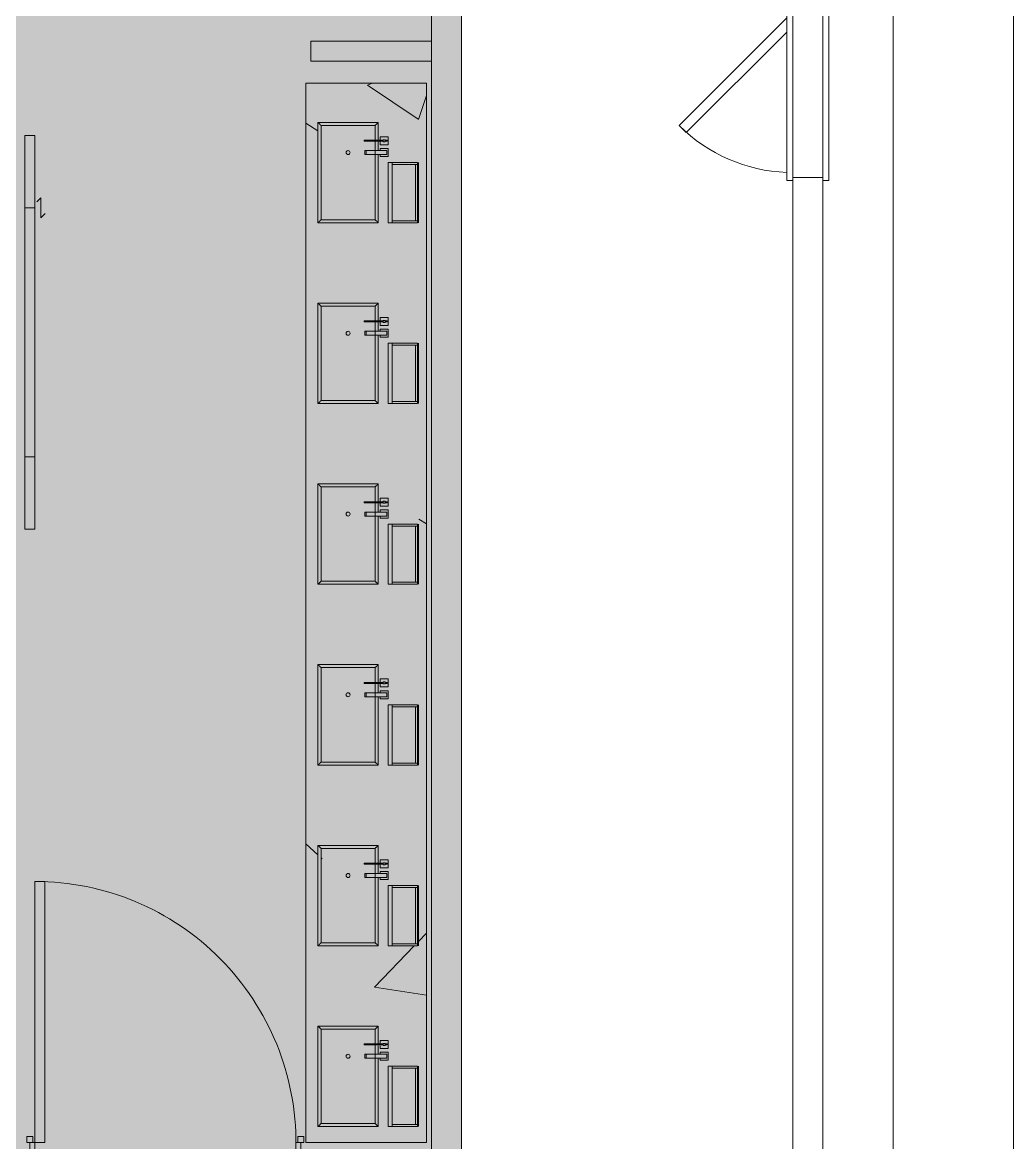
# Model space of a CAD drawing. Header units: millimetres. Extents: x -57519 to 497916, y -349472 to 446842.
# Drawn here: x 418512 to 423450, y 43002 to 48580 of the extents above; entities that cross this region are included whole.
import ezdxf

# ---------------------------------------------------------------- set-up
doc = ezdxf.new("R2010")
doc.units = ezdxf.units.MM
for name, color, linetype, lineweight in [('A-DETL-GENF', 92, 'Continuous', 5), ('A-DETL-THIN', 151, 'Continuous', 9), ('A-DOOR', 31, 'Continuous', 5), ('A-DOOR-FRAM', 31, 'Continuous', 5), ('A-FLOR', 192, 'Continuous', 5), ('A-GENM', 13, 'Continuous', 5), ('A-WALL', 113, 'Continuous', 20), ('A-WALL-PATT', 111, 'Continuous', 20)]:
    doc.layers.add(name, color=color, linetype=linetype, lineweight=lineweight)
pattern_1 = [(50, (329410.6, 0), (3643.68, -318.78), [381, -4191]), (355, (329410.6, 0), (-704.86, 3821.14), [304.8, -3352.8]), (100.451, (329714.2, -26.6), (2938.85, 3502.33), [323.8, -3561.8]), (46.184, (329410.6, 1016), (5421.58, -840.86), [571.5, -6286.5]), (96.636, (329862.4, 946), (4748.05, 4948.55), [485.7, -5342.7]), (351.184, (329410.6, 1016), (4748.1, 4948.5), [457.2, -5029.2]), (21, (329918.6, 762), (3032.29, -2045.304), [381, -4191]), (326, (329918.6, 762), (1236.04, 3683.76), [304.8, -3352.8]), (71.451, (330171.2, 591.6), (4268.34, 1638.42), [323.8, -3561.8]), (37.5, (329410.6, 0), (61.772, 1691.1), [167.64, -3144.52, 167.64, -3235.96, -3365.5]), (37.5, (329410.6, 0), (61.772, 1691.1), [-6715.76, 167.64, -3197.86]), (7.5, (329410.6, 0), (1336.393, 2003.61), [167.64, -1772.92, 167.64, -3068.32, -1282.7]), (7.5, (329410.6, 0), (1336.393, 2003.61), [-5176.52, 167.64, -1115.06]), (327.5, (328277.7, 0), (2711.818, -114.579), [167.64, -1102.36, 167.64, -3794.76, -5257.8]), (327.5, (328277.7, 0), (2711.818, -114.579), [-5232.4, 167.64, -5090.16]), (317.5, (327769.7, 0), (2962.586, 508.533), [167.64, -1483.36, 167.64, -2463.8, -3733.8]), (317.5, (327769.7, 0), (2962.586, 508.533), [-4282.44, 167.64, -3566.16])]

# ---------------------------------------------------------------- blocks, each defined once
blk = doc.blocks.new('DLN_Silding Door - 1600x3000x50 _WHD_-18792916-G_F SINGLE OCCUPANCY DIAGRAM')
at = {"layer": 'A-DOOR', "color": 191}
for p, q in [((-741.1, 630), (-719.9, 608.8)), ((-741.1, 630), (-641.1, 630)), ((-641.1, 630), (-662.3, 651.2)), ((549.7, 600), (-1050.3, 600)), ((-1050.3, 600), (-1050.3, 550)), ((-691.1, 600), (908.9, 600)), ((-691.1, 550), (-691.1, 600)), ((549.7, 550), (549.7, 600)), ((908.9, 600), (908.9, 550)), ((-1050.3, 550), (549.7, 550)), ((908.9, 550), (-691.1, 550))]:
    blk.add_line(p, q, dxfattribs=at)
blk = doc.blocks.new('DLN_Counter _ Cabinet - DLN_Counter _ Cabinet-15606092-G_F SINGLE OCCUPANCY DIAGRAM')
at = {"layer": 'A-GENM', "color": 191}
for p, q in [((-235, -255), (-235, -525)), ((235, -255), (-235, -255)), ((235, -525), (235, -255)), ((-235, -525), (235, -525))]:
    blk.add_line(p, q, dxfattribs=at)
blk = doc.blocks.new('DLN_Counter _ Cabinet - DLN_Counter _ Cabinet-15606093-G_F SINGLE OCCUPANCY DIAGRAM')
at = {"layer": 'A-GENM', "color": 191}
for p, q in [((-235, -255), (-235, -525)), ((235, -255), (-235, -255)), ((235, -525), (235, -255)), ((-235, -525), (235, -525))]:
    blk.add_line(p, q, dxfattribs=at)
blk = doc.blocks.new('DLN_Counter _ Cabinet - DLN_Counter _ Cabinet-16683888-G_F SINGLE OCCUPANCY DIAGRAM')
at = {"layer": 'A-GENM', "color": 191}
for p, q in [((-235, -255), (-235, -525)), ((235, -255), (-235, -255)), ((235, -525), (235, -255)), ((-235, -525), (235, -525))]:
    blk.add_line(p, q, dxfattribs=at)
blk = doc.blocks.new('DLN_Counter _ Cabinet - DLN_Counter _ Cabinet-15606094-G_F SINGLE OCCUPANCY DIAGRAM')
at = {"layer": 'A-GENM', "color": 191}
for p, q in [((-235, -255), (-235, -525)), ((235, -255), (-235, -255)), ((235, -525), (235, -255)), ((-235, -525), (235, -525))]:
    blk.add_line(p, q, dxfattribs=at)
blk = doc.blocks.new('DLN-Single Door__X01_ - _M08a_1300 x 2450 _WH_-16935548-G_F SINGLE OCCUPANCY DIAGRAM')
at = {"layer": 'A-DOOR', "color": 191}
for p, q in [((-650, 1375), (-600, 1375)), ((-650, 75), (-650, 1375)), ((-600, 1375), (-600, 75)), ((-690, 105), (-660, 105)), ((-690, 75), (-690, 105)), ((-675, 75), (-690, 75)), ((-660, 75), (-675, 75)), ((-660, 105), (-660, 75)), ((-600, 75), (-650, 75)), ((660, 75), (660, 105)), ((660, 105), (690, 105)), ((675, 75), (660, 75)), ((690, 75), (675, 75)), ((690, 105), (690, 75)), ((-690, -75), (-675, -75)), ((-690, -105), (-690, -75)), ((-660, -105), (-690, -105)), ((-675, -75), (-660, -75)), ((-660, -75), (-660, -105)), ((660, -105), (660, -75)), ((660, -75), (675, -75)), ((690, -105), (660, -105)), ((675, -75), (690, -75)), ((690, -75), (690, -105))]:
    blk.add_line(p, q, dxfattribs=at)
blk.add_arc((-650, 75), 1300, 359.5, 90, dxfattribs=at)
at = {"layer": 'A-DOOR-FRAM', "color": 191}
for p, q in [((-675, 75), (-650, 75)), ((-675, -75), (-675, 75)), ((-650, 75), (-650, 25)), ((650, 75), (675, 75)), ((650, 25), (650, 75)), ((675, 75), (675, -75)), ((-650, 25), (-625, 25)), ((-625, 25), (-625, -75)), ((625, 25), (650, 25)), ((625, -75), (625, 25)), ((-625, -75), (-675, -75)), ((675, -75), (625, -75))]:
    blk.add_line(p, q, dxfattribs=at)
blk = doc.blocks.new('DLN-Access Panel__AP01_ - _AP10_ 800 x 800 _WH_-16315458-G_F SINGLE OCCUPANCY DIAGRAM')
at = {"layer": 'A-DOOR', "color": 253}
for p, q in [((-440, 105), (440, 105)), ((-440, 75), (-440, 105)), ((440, 75), (-440, 75)), ((440, 105), (440, 75)), ((-440, -95), (-452.5, -95)), ((-452.5, -95), (-452.5, -100)), ((-452.5, -100), (-440, -100)), ((-440, -75), (440, -75)), ((-440, -105), (-440, -75)), ((440, -105), (-440, -105)), ((-370, -105), (165.7, -640.7)), ((201, -605.3), (-299.3, -105)), ((440, -75), (440, -105)), ((165.7, -640.7), (201, -605.3))]:
    blk.add_line(p, q, dxfattribs=at)
blk.add_arc((-400, -75), 800, 315, 357.8232, dxfattribs=at)
at = {"layer": 'A-DOOR-FRAM', "color": 253}
for p, q in [((-425, 75), (-425, -75)), ((425, 75), (425, -75))]:
    blk.add_line(p, q, dxfattribs=at)

msp = doc.modelspace()

# ---------------------------------------------------------------- hatches: boundary and pattern name
at = {"layer": 'A-DETL-GENF', "transparency": 33554585}
h = msp.add_hatch(color=201, dxfattribs=at)
h.paths.add_polyline_path([(378712.3, -2142.5), (378712.3, 5707.5), (408249.8, 5707.5), (408249.8, 31607.5), (411824.8, 31607.5), (411824.8, 28857.5), (414124.8, 28857.5), (414124.8, 34332.5), (417674.8, 34332.5), (417674.8, 35647.5), (420699.8, 35647.5), (420699.8, 52157.5), (392454.3, 52157.5), (392454.3, 45782.5), (382199.8, 45782.5), (382199.8, 52157.5), (367049.8, 52157.5), (367049.8, 5707.5), (368349.8, 5707.5), (368349.8, 3222.2), (374112.3, -1265.4), (374112.3, -2142.5), (376972.2, -2142.5)], flags=0)
h.paths.add_polyline_path([(370849.8, 8157.5), (370849.8, 9357.5), (369649.8, 9357.5), (369649.8, 15624.2), (370889.8, 15624.2), (370889.8, 9397.5), (371149.8, 9397.5), (371149.8, 8157.5)], flags=0)
h.paths.add_polyline_path([(388124.8, 8157.5), (388124.8, 9397.5), (389899.8, 9397.5), (389899.8, 8157.5)], flags=0)
h.paths.add_polyline_path([(382791.7, 8157.5), (382352.3, 8157.5), (382352.3, 9397.5), (387324.8, 9397.5), (387324.8, 8157.5), (386671.4, 8157.5)], flags=0)
h.paths.add_polyline_path([(404599.8, 8157.5), (396937.3, 8157.5), (396937.3, 9397.5), (404599.8, 9397.5), (404599.8, 8571.4)], flags=0)
h.paths.add_polyline_path([(394430.7, 8157.5), (392899.8, 8157.5), (392899.8, 9397.5), (396137.3, 9397.5), (396137.3, 8157.5)], flags=0)
h.paths.add_polyline_path([(405799.8, 12397.5), (404559.8, 12397.5), (404559.8, 15624.2), (405799.8, 15624.2), (405799.8, 12969.9)], flags=0)
h.paths.add_polyline_path([(370889.8, 16424.2), (369649.8, 16424.2), (369649.8, 23040.8), (370889.8, 23040.8), (370889.8, 17368.3)], flags=0)
h.paths.add_polyline_path([(404559.8, 16424.2), (404559.8, 23040.8), (405799.8, 23040.8), (405799.8, 16424.2)], flags=0)
h.paths.add_polyline_path([(369649.8, 23840.8), (369649.8, 30107.5), (370849.8, 30107.5), (370849.8, 31307.5), (371149.8, 31307.5), (371149.8, 30107.5), (370889.8, 30107.5), (370889.8, 23840.8)], flags=0)
h.paths.add_polyline_path([(404559.8, 23840.8), (404559.8, 27067.5), (405799.8, 27067.5), (405799.8, 23840.8)], flags=0)
h.paths.add_polyline_path([(388124.8, 30067.5), (388124.8, 31307.5), (389399.8, 31307.5), (389399.8, 30067.5)], flags=0)
h.paths.add_polyline_path([(373449.8, 30067.5), (373449.8, 31307.5), (378512.3, 31307.5), (378512.3, 30067.5), (375032.4, 30067.5)], flags=0)
h.paths.add_polyline_path([(386671.4, 30067.5), (382349.8, 30067.5), (382349.8, 31307.5), (387324.8, 31307.5), (387324.8, 30067.5)], flags=0)
h.paths.add_polyline_path([(394430.7, 30067.5), (392399.8, 30067.5), (392399.8, 31307.5), (396137.3, 31307.5), (396137.3, 30067.5)], flags=0)
h.paths.add_polyline_path([(402190, 30067.5), (396937.3, 30067.5), (396937.3, 31307.5), (404599.8, 31307.5), (404599.8, 30067.5), (404129.8, 30067.5)], flags=0)
h.paths.add_polyline_path([(407299.8, 35797.5), (407299.8, 36247.5), (408249.8, 36247.5), (408249.8, 35797.5), (408009.5, 35797.5)], flags=0)
h.paths.add_polyline_path([(412649.8, 35797.5), (412649.8, 37247.5), (415649.8, 37247.5), (415649.8, 35797.5), (413829, 35797.5)], flags=0)
h.paths.add_polyline_path([(412649.8, 37397.5), (412649.8, 37897.5), (418299.8, 37897.5), (418299.8, 37397.5), (412859.1, 37397.5)], flags=0)
h.paths.add_polyline_path([(408979.4, 37847.5), (408399.8, 37847.5), (408399.8, 38327.5), (410749.8, 38327.5), (410749.8, 37847.5), (409949.3, 37847.5)], flags=0)
h.paths.add_polyline_path([(381599.8, 37907.5), (381599.8, 39557.5), (382049.8, 39557.5), (382049.8, 37907.5), (381821.8, 37907.5)], flags=0)
h.paths.add_polyline_path([(406069.7, 38657.5), (404849.8, 38657.5), (404849.8, 49957.5), (408249.8, 49957.5), (408249.8, 38657.5), (408009.5, 38657.5)], flags=0)
h.paths.add_polyline_path([(370182.8, 40207.5), (369149.8, 40207.5), (369149.8, 40707.5), (370699.8, 40707.5), (370699.8, 40207.5)], flags=0)
h.paths.add_polyline_path([(381599.8, 40257.5), (381599.8, 42757.5), (382049.8, 42757.5), (382049.8, 40257.5), (381821.8, 40257.5)], flags=0)
h.paths.add_polyline_path([(414798.9, 42697.5), (410674.8, 42697.5), (410674.8, 43197.5), (418349.8, 43197.5), (418349.8, 42697.5), (415768.8, 42697.5)], flags=0)
h.paths.add_polyline_path([(377289.8, 42907.5), (375749.8, 42907.5), (375749.8, 43407.5), (377289.8, 43407.5), (377289.8, 43209.2)], flags=0)
h.paths.add_polyline_path([(382049.8, 46907.5), (379399.8, 46907.5), (379399.8, 52007.5), (382049.8, 52007.5), (382049.8, 47057.9)], flags=0)
h.paths.add_polyline_path([(410919.2, 47837.5), (410674.8, 47837.5), (410674.8, 48337.5), (418349.8, 48337.5), (418349.8, 47837.5), (411404.2, 47837.5)], flags=0)
h.paths.add_polyline_path([(408399.8, 50107.5), (408399.8, 52007.5), (408849.8, 52007.5), (408849.8, 50107.5)], flags=0)
at = {"layer": 'A-GENM'}
h = msp.add_hatch(dxfattribs=at)
h.set_pattern_fill('FP_49', color=253, style=0, pattern_type=2)
h.set_pattern_definition(pattern_1)
h.paths.add_polyline_path([(419984.8, 47582.5), (419984.8, 48082.5), (420284.8, 48082.5), (420284.8, 47993.7), (420294.8, 47993.7), (420294.8, 48011.2), (420334.8, 48011.2), (420334.8, 47971.2), (420294.8, 47971.2), (420294.8, 47988.7), (420284.8, 47988.7), (420284.8, 47942.5), (420294.8, 47942.5), (420294.8, 47952.5), (420334.8, 47952.5), (420334.8, 47912.5), (420294.8, 47912.5), (420294.8, 47922.5), (420284.8, 47922.5), (420284.8, 47582.5), (420334.8, 47582.5), (420334.8, 47882.5), (420484.8, 47882.5), (420484.8, 47582.5), (420524.8, 47582.5), (420524.8, 48277.5), (419924.8, 48277.5), (419924.8, 47582.5)], flags=0)
h = msp.add_hatch(dxfattribs=at)
h.set_pattern_fill('FP_49', color=253, style=0, pattern_type=2)
h.set_pattern_definition(pattern_1)
h.paths.add_polyline_path([(419984.8, 45782.5), (419984.8, 46282.5), (420284.8, 46282.5), (420284.8, 46193.7), (420294.8, 46193.7), (420294.8, 46211.2), (420334.8, 46211.2), (420334.8, 46171.2), (420294.8, 46171.2), (420294.8, 46188.7), (420284.8, 46188.7), (420284.8, 46142.5), (420294.8, 46142.5), (420294.8, 46152.5), (420334.8, 46152.5), (420334.8, 46112.5), (420294.8, 46112.5), (420294.8, 46122.5), (420284.8, 46122.5), (420284.8, 45782.5), (420334.8, 45782.5), (420334.8, 46082.5), (420484.8, 46082.5), (420484.8, 45782.5), (420524.8, 45782.5), (420524.8, 46682.5), (419924.8, 46682.5), (419924.8, 45782.5)], flags=0)
h = msp.add_hatch(dxfattribs=at)
h.set_pattern_fill('FP_49', color=253, style=0, pattern_type=2)
h.set_pattern_definition(pattern_1)
h.paths.add_polyline_path([(419984.8, 43982.5), (419984.8, 44482.5), (420284.8, 44482.5), (420284.8, 44393.7), (420294.8, 44393.7), (420294.8, 44411.2), (420334.8, 44411.2), (420334.8, 44371.2), (420294.8, 44371.2), (420294.8, 44388.7), (420284.8, 44388.7), (420284.8, 44342.5), (420294.8, 44342.5), (420294.8, 44352.5), (420334.8, 44352.5), (420334.8, 44312.5), (420294.8, 44312.5), (420294.8, 44322.5), (420284.8, 44322.5), (420284.8, 43982.5), (420334.8, 43982.5), (420334.8, 44282.5), (420484.8, 44282.5), (420484.8, 43982.5), (420524.8, 43982.5), (420524.8, 44882.5), (419924.8, 44882.5), (419924.8, 43982.5)], flags=0)
h = msp.add_hatch(dxfattribs=at)
h.set_pattern_fill('FP_41', color=253, style=0, pattern_type=2)
h.set_pattern_definition([(50, (329410.6, 0), (3643.68, -318.78), [381, -4191]), (355, (329410.6, 0), (-704.86, 3821.14), [304.8, -3352.8]), (100.451, (329714.2, -26.6), (2938.85, 3502.33), [323.8, -3561.8]), (46.184, (329410.6, 1016), (5421.58, -840.86), [571.5, -6286.5]), (96.636, (329862.4, 946), (4748.05, 4948.55), [485.7, -5342.7]), (351.184, (329410.6, 1016), (4748.1, 4948.5), [457.2, -5029.2]), (21, (329918.6, 762), (3032.29, -2045.304), [381, -4191]), (326, (329918.6, 762), (1236.04, 3683.76), [304.8, -3352.8]), (71.451, (330171.2, 591.6), (4268.34, 1638.42), [323.8, -3561.8]), (37.5, (329410.6, 0), (61.772, 1691.1), [167.64, -3144.52, 167.64, -3235.96, -3365.5]), (37.5, (329410.6, 0), (61.772, 1691.1), [-6715.76, 167.64, -3197.86]), (7.5, (329410.6, 0), (1336.393, 2003.61), [167.64, -1772.92, 167.64, -3068.32, -1282.7]), (7.5, (329410.6, 0), (1336.393, 2003.61), [-5176.52, 167.64, -1115.06]), (327.5, (328277.7, 0), (2711.818, -114.579), [167.64, -1102.36, 167.64, -3794.76, -5257.8]), (327.5, (328277.7, 0), (2711.818, -114.579), [-5232.4, 167.64, -5090.16]), (317.5, (327769.7, 0), (2962.586, 508.533), [167.64, -1483.36, 167.64, -2463.8, -3733.8]), (317.5, (327769.7, 0), (2962.586, 508.533), [-4282.44, 167.64, -3566.16])])
h.paths.add_polyline_path([(420133.4, 43997.5), (420269.8, 43997.5), (420269.8, 44322.5), (420224, 44322.5), (420224, 44342.5), (420269.8, 44342.5), (420269.8, 44388.7), (420269.8, 44393.7), (420269.8, 44467.5), (419999.8, 44467.5), (419999.8, 43997.5)], flags=0)
h.paths.add_polyline_path([(420134.8, 44322.5), (420126.2, 44327.5), (420126.2, 44337.5), (420134.8, 44342.5), (420143.5, 44337.5), (420143.5, 44327.5), (420137.4, 44322.8)], flags=0)
h = msp.add_hatch(dxfattribs=at)
h.set_pattern_fill('FP_49', color=253, style=0, pattern_type=2)
h.set_pattern_definition(pattern_1)
h.paths.add_polyline_path([(420524.8, 43002.5), (420524.8, 43982.5), (419924.8, 43982.5), (419924.8, 43002.5), (420375.9, 43002.5)], flags=0)
h.paths.add_polyline_path([(420334.8, 43082.5), (420334.8, 43382.5), (420484.8, 43382.5), (420479.8, 43082.5), (420354.8, 43082.5)], flags=0)
h.paths.add_polyline_path([(420284.8, 43082.5), (419984.8, 43082.5), (419984.8, 43582.5), (420284.8, 43582.5), (420284.8, 43493.7), (420294.8, 43493.7), (420294.8, 43511.2), (420334.8, 43511.2), (420334.8, 43471.2), (420294.8, 43471.2), (420294.8, 43488.7), (420284.8, 43484.1), (420284.8, 43442.5), (420294.8, 43442.5), (420294.8, 43452.5), (420334.8, 43452.5), (420334.8, 43412.5), (420294.8, 43412.5), (420294.8, 43422.5), (420284.8, 43422.5), (420284.8, 43209.2)], flags=0)
at = {"layer": 'A-WALL-PATT', "transparency": 33554432}
msp.add_hatch(color=133, dxfattribs=at).paths.add_polyline_path([(420699.8, 35647.5), (420699.8, 48832.7), (420549.8, 48832.7), (420549.8, 35647.5)], flags=0)

# ---------------------------------------------------------------- linework, layer by layer
at = {"layer": 'A-DETL-THIN', "lineweight": 5}
msp.add_line((420699.8, 35647.5), (420699.8, 52157.5), dxfattribs=at)
at = {"layer": 'A-FLOR'}
for p, q in [((420699.8, 48727.7), (420699.8, 35647.5)), ((422349.8, 47792.7), (422349.8, 47807.7))]:
    msp.add_line(p, q, dxfattribs=at)
at = {"layer": 'A-GENM', "color": 191}
for p, q in [((419924.8, 48277.5), (420524.8, 48277.5)), ((419924.8, 48277.5), (419924.8, 47582.5)), ((420524.8, 48277.5), (420524.8, 47582.5)), ((419984.8, 47582.5), (419984.8, 48082.5)), ((419984.8, 48082.5), (420284.8, 48082.5)), ((420284.8, 48082.5), (420284.8, 47993.7)), ((420214.8, 47993.7), (420214.8, 47988.7)), ((420214.8, 47993.7), (420309.8, 47993.7)), ((420309.8, 47988.7), (420214.8, 47988.7)), ((420284.8, 47988.7), (420284.8, 47942.5)), ((420334.8, 48011.2), (420294.8, 48011.2)), ((420294.8, 48011.2), (420294.8, 47993.7)), ((420294.8, 47988.7), (420294.8, 47971.2)), ((420294.8, 47971.2), (420334.8, 47971.2)), ((420309.8, 47996.2), (420319.8, 47996.2)), ((420309.8, 47986.2), (420309.8, 47996.2)), ((420309.8, 47988.7), (420309.8, 47993.7)), ((420319.8, 47986.2), (420309.8, 47986.2)), ((420319.8, 47996.2), (420319.8, 47986.2)), ((420319.8, 47993.7), (420329.8, 47993.7)), ((420319.8, 47993.7), (420319.8, 47988.7)), ((420329.8, 47988.7), (420319.8, 47988.7)), ((420329.8, 47988.7), (420329.8, 47993.7)), ((420334.8, 47971.2), (420334.8, 48011.2)), ((420218.9, 47942.5), (420224, 47942.5)), ((420218.9, 47922.5), (420218.9, 47942.5)), ((420224, 47922.5), (420218.9, 47922.5)), ((420224, 47942.5), (420327.3, 47942.5)), ((420224, 47922.5), (420224, 47942.5)), ((420327.3, 47922.5), (420224, 47922.5)), ((420284.8, 47922.5), (420284.8, 47582.5)), ((420334.8, 47952.5), (420294.8, 47952.5)), ((420294.8, 47952.5), (420294.8, 47942.5)), ((420294.8, 47922.5), (420294.8, 47912.5)), ((420327.3, 47942.5), (420327.3, 47922.5)), ((420334.8, 47912.5), (420334.8, 47952.5)), ((420294.8, 47912.5), (420334.8, 47912.5)), ((420354.8, 47882.5), (420334.8, 47882.5)), ((420334.8, 47582.5), (420334.8, 47882.5)), ((420354.8, 47882.5), (420479.8, 47882.5)), ((420354.8, 47872.5), (420354.8, 47882.5)), ((420354.8, 47582.5), (420354.8, 47882.5)), ((420479.8, 47872.5), (420354.8, 47872.5)), ((420469.8, 47872.5), (420479.8, 47872.5)), ((420469.8, 47592.5), (420469.8, 47872.5)), ((420479.8, 47872.5), (420479.8, 47882.5)), ((420479.8, 47592.5), (420479.8, 47872.5)), ((420484.8, 47882.5), (420484.8, 47582.5)), ((419924.8, 47582.5), (419924.8, 46682.5)), ((419984.8, 47582.5), (420284.8, 47582.5)), ((420334.8, 47582.5), (420354.8, 47582.5)), ((420354.8, 47592.5), (420479.8, 47592.5)), ((420354.8, 47582.5), (420354.8, 47592.5)), ((420479.8, 47582.5), (420354.8, 47582.5)), ((420479.8, 47592.5), (420469.8, 47592.5)), ((420479.8, 47582.5), (420479.8, 47592.5)), ((420524.8, 47582.5), (420524.8, 46682.5)), ((419984.8, 46682.5), (419984.8, 47182.5)), ((419984.8, 47182.5), (420284.8, 47182.5)), ((420284.8, 47182.5), (420284.8, 47093.7)), ((420214.8, 47093.7), (420214.8, 47088.7)), ((420214.8, 47093.7), (420309.8, 47093.7)), ((420309.8, 47088.7), (420214.8, 47088.7)), ((420284.8, 47088.7), (420284.8, 47042.5)), ((420334.8, 47111.2), (420294.8, 47111.2)), ((420294.8, 47111.2), (420294.8, 47093.7)), ((420294.8, 47088.7), (420294.8, 47071.2)), ((420309.8, 47096.2), (420319.8, 47096.2)), ((420309.8, 47086.2), (420309.8, 47096.2)), ((420309.8, 47088.7), (420309.8, 47093.7)), ((420319.8, 47086.2), (420309.8, 47086.2)), ((420319.8, 47096.2), (420319.8, 47086.2)), ((420319.8, 47093.7), (420329.8, 47093.7)), ((420319.8, 47093.7), (420319.8, 47088.7)), ((420329.8, 47088.7), (420319.8, 47088.7)), ((420329.8, 47088.7), (420329.8, 47093.7)), ((420334.8, 47071.2), (420334.8, 47111.2)), ((420218.9, 47042.5), (420224, 47042.5)), ((420218.9, 47022.5), (420218.9, 47042.5)), ((420224, 47042.5), (420327.3, 47042.5)), ((420224, 47022.5), (420224, 47042.5)), ((420294.8, 47071.2), (420334.8, 47071.2)), ((420334.8, 47052.5), (420294.8, 47052.5)), ((420294.8, 47052.5), (420294.8, 47042.5)), ((420327.3, 47042.5), (420327.3, 47022.5)), ((420334.8, 47012.5), (420334.8, 47052.5)), ((420224, 47022.5), (420218.9, 47022.5)), ((420327.3, 47022.5), (420224, 47022.5)), ((420284.8, 47022.5), (420284.8, 46682.5)), ((420294.8, 47022.5), (420294.8, 47012.5)), ((420294.8, 47012.5), (420334.8, 47012.5)), ((420354.8, 46982.5), (420334.8, 46982.5)), ((420334.8, 46682.5), (420334.8, 46982.5)), ((420354.8, 46982.5), (420479.8, 46982.5)), ((420354.8, 46972.5), (420354.8, 46982.5)), ((420354.8, 46682.5), (420354.8, 46982.5)), ((420479.8, 46972.5), (420354.8, 46972.5)), ((420469.8, 46972.5), (420479.8, 46972.5)), ((420469.8, 46692.5), (420469.8, 46972.5)), ((420479.8, 46972.5), (420479.8, 46982.5)), ((420479.8, 46692.5), (420479.8, 46972.5)), ((420484.8, 46982.5), (420484.8, 46682.5)), ((420354.8, 46692.5), (420479.8, 46692.5)), ((420354.8, 46682.5), (420354.8, 46692.5)), ((420479.8, 46692.5), (420469.8, 46692.5)), ((420479.8, 46682.5), (420479.8, 46692.5)), ((419924.8, 46682.5), (419924.8, 45782.5)), ((419984.8, 46682.5), (420284.8, 46682.5)), ((420334.8, 46682.5), (420354.8, 46682.5)), ((420479.8, 46682.5), (420354.8, 46682.5)), ((420524.8, 46682.5), (420524.8, 45782.5)), ((419984.8, 45782.5), (419984.8, 46282.5)), ((419984.8, 46282.5), (420284.8, 46282.5)), ((420284.8, 46282.5), (420284.8, 46193.7)), ((420214.8, 46193.7), (420214.8, 46188.7)), ((420214.8, 46193.7), (420309.8, 46193.7)), ((420309.8, 46188.7), (420214.8, 46188.7)), ((420284.8, 46188.7), (420284.8, 46142.5)), ((420334.8, 46211.2), (420294.8, 46211.2)), ((420294.8, 46211.2), (420294.8, 46193.7)), ((420294.8, 46188.7), (420294.8, 46171.2)), ((420309.8, 46196.2), (420319.8, 46196.2)), ((420309.8, 46186.2), (420309.8, 46196.2)), ((420309.8, 46188.7), (420309.8, 46193.7)), ((420319.8, 46186.2), (420309.8, 46186.2)), ((420319.8, 46196.2), (420319.8, 46186.2)), ((420319.8, 46193.7), (420329.8, 46193.7)), ((420319.8, 46193.7), (420319.8, 46188.7)), ((420329.8, 46188.7), (420319.8, 46188.7)), ((420329.8, 46188.7), (420329.8, 46193.7)), ((420334.8, 46171.2), (420334.8, 46211.2)), ((420218.9, 46142.5), (420224, 46142.5)), ((420218.9, 46122.5), (420218.9, 46142.5)), ((420224, 46142.5), (420327.3, 46142.5)), ((420224, 46122.5), (420224, 46142.5)), ((420294.8, 46171.2), (420334.8, 46171.2)), ((420334.8, 46152.5), (420294.8, 46152.5)), ((420294.8, 46152.5), (420294.8, 46142.5)), ((420327.3, 46142.5), (420327.3, 46122.5)), ((420334.8, 46112.5), (420334.8, 46152.5)), ((420224, 46122.5), (420218.9, 46122.5)), ((420327.3, 46122.5), (420224, 46122.5)), ((420284.8, 46122.5), (420284.8, 45782.5)), ((420294.8, 46122.5), (420294.8, 46112.5)), ((420294.8, 46112.5), (420334.8, 46112.5)), ((420354.8, 46082.5), (420334.8, 46082.5)), ((420334.8, 45782.5), (420334.8, 46082.5)), ((420354.8, 46082.5), (420479.8, 46082.5)), ((420354.8, 46072.5), (420354.8, 46082.5)), ((420354.8, 45782.5), (420354.8, 46082.5)), ((420479.8, 46072.5), (420479.8, 46082.5)), ((420484.8, 46082.5), (420484.8, 45782.5)), ((420479.8, 46072.5), (420354.8, 46072.5)), ((420469.8, 46072.5), (420479.8, 46072.5)), ((420469.8, 45792.5), (420469.8, 46072.5)), ((420479.8, 45792.5), (420479.8, 46072.5)), ((419924.8, 45782.5), (419924.8, 44882.5)), ((419984.8, 45782.5), (420284.8, 45782.5)), ((420334.8, 45782.5), (420354.8, 45782.5)), ((420354.8, 45792.5), (420479.8, 45792.5)), ((420354.8, 45782.5), (420354.8, 45792.5)), ((420479.8, 45782.5), (420354.8, 45782.5)), ((420479.8, 45792.5), (420469.8, 45792.5)), ((420479.8, 45782.5), (420479.8, 45792.5)), ((420524.8, 45782.5), (420524.8, 44882.5)), ((419984.8, 44882.5), (419984.8, 45382.5)), ((419984.8, 45382.5), (420284.8, 45382.5)), ((420284.8, 45382.5), (420284.8, 45293.7)), ((420214.8, 45293.7), (420309.8, 45293.7)), ((420214.8, 45293.7), (420214.8, 45288.7)), ((420334.8, 45311.2), (420294.8, 45311.2)), ((420294.8, 45311.2), (420294.8, 45293.7)), ((420309.8, 45296.2), (420319.8, 45296.2)), ((420309.8, 45286.2), (420309.8, 45296.2)), ((420309.8, 45288.7), (420309.8, 45293.7)), ((420319.8, 45296.2), (420319.8, 45286.2)), ((420319.8, 45293.7), (420329.8, 45293.7)), ((420319.8, 45293.7), (420319.8, 45288.7)), ((420329.8, 45288.7), (420329.8, 45293.7)), ((420334.8, 45271.2), (420334.8, 45311.2)), ((420309.8, 45288.7), (420214.8, 45288.7)), ((420218.9, 45242.5), (420224, 45242.5)), ((420218.9, 45222.5), (420218.9, 45242.5)), ((420224, 45242.5), (420327.3, 45242.5)), ((420224, 45222.5), (420224, 45242.5)), ((420284.8, 45288.7), (420284.8, 45242.5)), ((420294.8, 45289.5), (420294.8, 45271.2)), ((420294.8, 45271.2), (420334.8, 45271.2)), ((420334.8, 45252.5), (420294.8, 45252.5)), ((420294.8, 45252.5), (420294.8, 45242.5)), ((420319.8, 45286.2), (420309.8, 45286.2)), ((420329.8, 45288.7), (420319.8, 45288.7)), ((420327.3, 45242.5), (420327.3, 45222.5)), ((420334.8, 45212.5), (420334.8, 45252.5)), ((420224, 45222.5), (420218.9, 45222.5)), ((420327.3, 45222.5), (420224, 45222.5)), ((420284.8, 45222.5), (420284.8, 44882.5)), ((420294.8, 45222.5), (420294.8, 45212.5)), ((420294.8, 45212.5), (420334.8, 45212.5)), ((420354.8, 45182.5), (420334.8, 45182.5)), ((420334.8, 44882.5), (420334.8, 45182.5)), ((420354.8, 45182.5), (420479.8, 45182.5)), ((420354.8, 45172.5), (420354.8, 45182.5)), ((420354.8, 44882.5), (420354.8, 45182.5)), ((420479.8, 45172.5), (420479.8, 45182.5)), ((420484.8, 45182.5), (420484.8, 44882.5)), ((420479.8, 45172.5), (420354.8, 45172.5)), ((420469.8, 45172.5), (420479.8, 45172.5)), ((420469.8, 44892.5), (420469.8, 45172.5)), ((420479.8, 44892.5), (420479.8, 45172.5)), ((419924.8, 44882.5), (419924.8, 43982.5)), ((419984.8, 44882.5), (420284.8, 44882.5)), ((420334.8, 44882.5), (420354.8, 44882.5)), ((420354.8, 44892.5), (420479.8, 44892.5)), ((420354.8, 44882.5), (420354.8, 44892.5)), ((420479.8, 44882.5), (420354.8, 44882.5)), ((420479.8, 44892.5), (420469.8, 44892.5)), ((420479.8, 44882.5), (420479.8, 44892.5)), ((420524.8, 44882.5), (420524.8, 43982.5)), ((419984.8, 43982.5), (419984.8, 44482.5)), ((419984.8, 44482.5), (420284.8, 44482.5)), ((420284.8, 44482.5), (420284.8, 44393.7)), ((420334.8, 44411.2), (420294.8, 44411.2)), ((420294.8, 44411.2), (420294.8, 44393.7)), ((420334.8, 44371.2), (420334.8, 44411.2)), ((420214.8, 44393.7), (420214.8, 44388.7)), ((420214.8, 44393.7), (420309.8, 44393.7)), ((420309.8, 44388.7), (420214.8, 44388.7)), ((420284.8, 44388.7), (420284.8, 44342.5)), ((420294.8, 44388.7), (420294.8, 44371.2)), ((420294.8, 44371.2), (420334.8, 44371.2)), ((420334.8, 44352.5), (420294.8, 44352.5)), ((420294.8, 44352.5), (420294.8, 44342.5)), ((420309.8, 44396.2), (420319.8, 44396.2)), ((420309.8, 44386.2), (420309.8, 44396.2)), ((420309.8, 44388.7), (420309.8, 44393.7)), ((420319.8, 44386.2), (420309.8, 44386.2)), ((420319.8, 44396.2), (420319.8, 44386.2)), ((420319.8, 44393.7), (420329.8, 44393.7)), ((420319.8, 44393.7), (420319.8, 44388.7)), ((420329.8, 44388.7), (420319.8, 44388.7)), ((420329.8, 44388.7), (420329.8, 44393.7)), ((420334.8, 44312.5), (420334.8, 44352.5)), ((420218.9, 44342.5), (420224, 44342.5)), ((420218.9, 44322.5), (420218.9, 44342.5)), ((420224, 44322.5), (420218.9, 44322.5)), ((420224, 44342.5), (420327.3, 44342.5)), ((420224, 44322.5), (420224, 44342.5)), ((420327.3, 44322.5), (420224, 44322.5)), ((420284.8, 44322.5), (420284.8, 43982.5)), ((420294.8, 44322.5), (420294.8, 44312.5)), ((420294.8, 44312.5), (420334.8, 44312.5)), ((420327.3, 44342.5), (420327.3, 44322.5)), ((420354.8, 44282.5), (420334.8, 44282.5)), ((420334.8, 43982.5), (420334.8, 44282.5)), ((420354.8, 44282.5), (420479.8, 44282.5)), ((420354.8, 44272.5), (420354.8, 44282.5)), ((420354.8, 43982.5), (420354.8, 44282.5)), ((420479.8, 44272.5), (420354.8, 44272.5)), ((420469.8, 44272.5), (420479.8, 44272.5)), ((420469.8, 43992.5), (420469.8, 44272.5)), ((420479.8, 44272.5), (420479.8, 44282.5)), ((420479.8, 43992.5), (420479.8, 44272.5)), ((420484.8, 44282.5), (420484.8, 43982.5)), ((419924.8, 43982.5), (419924.8, 43002.5)), ((419984.8, 43982.5), (420284.8, 43982.5)), ((420334.8, 43982.5), (420354.8, 43982.5)), ((420354.8, 43992.5), (420479.8, 43992.5)), ((420354.8, 43982.5), (420354.8, 43992.5)), ((420479.8, 43982.5), (420354.8, 43982.5)), ((420479.8, 43992.5), (420469.8, 43992.5)), ((420479.8, 43982.5), (420479.8, 43992.5)), ((420524.8, 43982.5), (420524.8, 43002.5)), ((419984.8, 43082.5), (419984.8, 43582.5)), ((419984.8, 43582.5), (420284.8, 43582.5)), ((420284.8, 43582.5), (420284.8, 43493.7)), ((420334.8, 43511.2), (420294.8, 43511.2)), ((420294.8, 43511.2), (420294.8, 43493.7)), ((420334.8, 43471.2), (420334.8, 43511.2)), ((420214.8, 43493.7), (420214.8, 43488.7)), ((420214.8, 43493.7), (420309.8, 43493.7)), ((420309.8, 43488.7), (420214.8, 43488.7)), ((420284.8, 43484.1), (420284.8, 43442.5)), ((420294.8, 43484.1), (420294.8, 43471.2)), ((420294.8, 43471.2), (420334.8, 43471.2)), ((420309.8, 43496.2), (420319.8, 43496.2)), ((420309.8, 43486.2), (420309.8, 43496.2)), ((420309.8, 43488.7), (420309.8, 43493.7)), ((420319.8, 43486.2), (420309.8, 43486.2)), ((420319.8, 43496.2), (420319.8, 43486.2)), ((420319.8, 43493.7), (420329.8, 43493.7)), ((420319.8, 43493.7), (420319.8, 43488.7)), ((420329.8, 43488.7), (420319.8, 43488.7)), ((420329.8, 43488.7), (420329.8, 43493.7)), ((420218.9, 43442.5), (420224, 43442.5)), ((420218.9, 43422.5), (420218.9, 43442.5)), ((420224, 43422.5), (420218.9, 43422.5)), ((420224, 43442.5), (420327.3, 43442.5)), ((420224, 43422.5), (420224, 43442.5)), ((420327.3, 43422.5), (420224, 43422.5)), ((420284.8, 43422.5), (420284.8, 43082.5)), ((420334.8, 43452.5), (420294.8, 43452.5)), ((420294.8, 43452.5), (420294.8, 43442.5)), ((420294.8, 43422.5), (420294.8, 43412.5)), ((420294.8, 43412.5), (420334.8, 43412.5)), ((420327.3, 43442.5), (420327.3, 43422.5)), ((420334.8, 43412.5), (420334.8, 43452.5)), ((420354.8, 43382.5), (420334.8, 43382.5)), ((420334.8, 43082.5), (420334.8, 43382.5)), ((420354.8, 43382.5), (420479.8, 43382.5)), ((420354.8, 43372.5), (420354.8, 43382.5)), ((420354.8, 43082.5), (420354.8, 43382.5)), ((420479.8, 43372.5), (420354.8, 43372.5)), ((420469.8, 43372.5), (420479.8, 43372.5)), ((420469.8, 43092.5), (420469.8, 43372.5)), ((420479.8, 43372.5), (420479.8, 43382.5)), ((420479.8, 43092.5), (420479.8, 43372.5)), ((420484.8, 43382.5), (420484.8, 43082.5)), ((420284.8, 43082.5), (419984.8, 43082.5)), ((420334.8, 43082.5), (420354.8, 43082.5)), ((420354.8, 43092.5), (420479.8, 43092.5)), ((420354.8, 43082.5), (420354.8, 43092.5)), ((420479.8, 43082.5), (420354.8, 43082.5)), ((420479.8, 43092.5), (420469.8, 43092.5)), ((420479.8, 43082.5), (420479.8, 43092.5)), ((419944.8, 43002.5), (419924.8, 43002.5)), ((420524.8, 43002.5), (419924.8, 43002.5)), ((420324.8, 43002.5), (419944.8, 43002.5)), ((420324.8, 43002.5), (419944.8, 43002.5)), ((420494.8, 43002.5), (420324.8, 43002.5)), ((420524.8, 43002.5), (420494.8, 43002.5)), ((420509.8, 43002.5), (420494.8, 43002.5))]:
    msp.add_line(p, q, dxfattribs=at)
for centre, start, end in [((420134.8, 47932.5), 90, 270), ((420134.8, 47932.5), 270, 90), ((420134.8, 47032.5), 90, 270), ((420134.8, 47032.5), 270, 90), ((420134.8, 46132.5), 90, 270), ((420134.8, 46132.5), 270, 90), ((420134.8, 45232.5), 90, 270), ((420134.8, 45232.5), 270, 90), ((420134.8, 44332.5), 90, 270), ((420134.8, 44332.5), 270, 90), ((420134.8, 43432.5), 90, 270), ((420134.8, 43432.5), 270, 90)]:
    msp.add_arc(centre, 10, start, end, dxfattribs=at)
for points, knots in [([(419999.8, 48067.5), (419998.5, 48068.8), (419996.6, 48070.8), (419994.1, 48073.2), (419992.6, 48074.7), (419991.5, 48075.8), (419990.4, 48076.9), (419989.5, 48077.9), (419988.6, 48078.8), (419987.7, 48079.6), (419986.8, 48080.5), (419986, 48081.4), (419985.1, 48082.2), (419984.9, 48082.5), (419984.8, 48082.5)], [-1, -1, -1, -1, -0.833333, -0.75, -0.666667, -0.625, -0.583333, -0.5, -0.458333, -0.416667, -0.333333, -0.25, -0.166667, 0, 0, 0, 0]), ([(420284.8, 48082.5), (420284.8, 48082.5), (420284.6, 48082.2), (420283.7, 48081.4), (420282.9, 48080.5), (420282, 48079.6), (420281.1, 48078.8), (420280.2, 48077.9), (420279, 48076.6), (420277.6, 48075.3), (420276.5, 48074.1), (420275.3, 48072.9), (420273.1, 48070.8), (420271.2, 48068.8), (420269.8, 48067.5)], [0, 0, 0, 0, 0.166667, 0.25, 0.333333, 0.416667, 0.458333, 0.5, 0.583333, 0.666667, 0.708333, 0.75, 0.833333, 1, 1, 1, 1]), ([(419984.8, 47582.5), (419984.8, 47582.5), (419985.1, 47582.7), (419986, 47583.6), (419986.8, 47584.5), (419987.7, 47585.4), (419988.6, 47586.2), (419989.5, 47587.1), (419990.7, 47588.3), (419992.1, 47589.7), (419993.2, 47590.8), (419994.4, 47592), (419996.6, 47594.2), (419998.5, 47596.1), (419999.8, 47597.5)], [0, 0, 0, 0, 0.166667, 0.25, 0.333333, 0.416667, 0.458333, 0.5, 0.583333, 0.666667, 0.708333, 0.75, 0.833333, 1, 1, 1, 1]), ([(420284.8, 47582.5), (420284.8, 47582.5), (420284.6, 47582.7), (420283.7, 47583.6), (420282.9, 47584.5), (420282, 47585.4), (420281.1, 47586.2), (420280.2, 47587.1), (420279, 47588.3), (420277.6, 47589.7), (420276.5, 47590.8), (420275.3, 47592), (420273.1, 47594.2), (420271.2, 47596.2), (420269.8, 47597.5)], [0, 0, 0, 0, 0.166667, 0.25, 0.333333, 0.416667, 0.458333, 0.5, 0.583333, 0.666667, 0.708333, 0.75, 0.833333, 1, 1, 1, 1]), ([(419999.8, 47167.5), (419998.5, 47168.8), (419996.6, 47170.8), (419994.1, 47173.2), (419992.6, 47174.7), (419991.5, 47175.8), (419990.4, 47176.9), (419989.5, 47177.9), (419988.6, 47178.8), (419987.7, 47179.6), (419986.8, 47180.5), (419986, 47181.4), (419985.1, 47182.2), (419984.9, 47182.5), (419984.8, 47182.5)], [-1, -1, -1, -1, -0.833333, -0.75, -0.666667, -0.625, -0.583333, -0.5, -0.458333, -0.416667, -0.333333, -0.25, -0.166667, 0, 0, 0, 0]), ([(420284.8, 47182.5), (420284.8, 47182.5), (420284.6, 47182.2), (420283.7, 47181.4), (420282.9, 47180.5), (420282, 47179.6), (420281.1, 47178.8), (420280.2, 47177.9), (420279, 47176.6), (420277.6, 47175.3), (420276.5, 47174.1), (420275.3, 47172.9), (420273.1, 47170.8), (420271.2, 47168.8), (420269.8, 47167.5)], [0, 0, 0, 0, 0.166667, 0.25, 0.333333, 0.416667, 0.458333, 0.5, 0.583333, 0.666667, 0.708333, 0.75, 0.833333, 1, 1, 1, 1]), ([(419984.8, 46682.5), (419984.8, 46682.5), (419985.1, 46682.7), (419986, 46683.6), (419986.8, 46684.5), (419987.7, 46685.4), (419988.6, 46686.2), (419989.5, 46687.1), (419990.7, 46688.3), (419992.1, 46689.7), (419993.2, 46690.8), (419994.4, 46692), (419996.6, 46694.2), (419998.5, 46696.1), (419999.8, 46697.5)], [0, 0, 0, 0, 0.166667, 0.25, 0.333333, 0.416667, 0.458333, 0.5, 0.583333, 0.666667, 0.708333, 0.75, 0.833333, 1, 1, 1, 1]), ([(420284.8, 46682.5), (420284.8, 46682.5), (420284.6, 46682.7), (420283.7, 46683.6), (420282.9, 46684.5), (420282, 46685.4), (420281.1, 46686.2), (420280.2, 46687.1), (420279, 46688.3), (420277.6, 46689.7), (420276.5, 46690.8), (420275.3, 46692), (420273.1, 46694.2), (420271.2, 46696.2), (420269.8, 46697.5)], [0, 0, 0, 0, 0.166667, 0.25, 0.333333, 0.416667, 0.458333, 0.5, 0.583333, 0.666667, 0.708333, 0.75, 0.833333, 1, 1, 1, 1]), ([(419999.8, 46267.5), (419998.5, 46268.8), (419996.6, 46270.8), (419994.1, 46273.2), (419992.6, 46274.7), (419991.5, 46275.8), (419990.4, 46276.9), (419989.5, 46277.9), (419988.6, 46278.8), (419987.7, 46279.6), (419986.8, 46280.5), (419986, 46281.4), (419985.1, 46282.2), (419984.9, 46282.5), (419984.8, 46282.5)], [-1, -1, -1, -1, -0.833333, -0.75, -0.666667, -0.625, -0.583333, -0.5, -0.458333, -0.416667, -0.333333, -0.25, -0.166667, 0, 0, 0, 0]), ([(420284.8, 46282.5), (420284.8, 46282.5), (420284.6, 46282.2), (420283.7, 46281.4), (420282.9, 46280.5), (420282, 46279.6), (420281.1, 46278.8), (420280.2, 46277.9), (420279, 46276.6), (420277.6, 46275.3), (420276.5, 46274.1), (420275.3, 46272.9), (420273.1, 46270.8), (420271.2, 46268.8), (420269.8, 46267.5)], [0, 0, 0, 0, 0.166667, 0.25, 0.333333, 0.416667, 0.458333, 0.5, 0.583333, 0.666667, 0.708333, 0.75, 0.833333, 1, 1, 1, 1]), ([(419984.8, 45782.5), (419984.8, 45782.5), (419985.1, 45782.7), (419986, 45783.6), (419986.8, 45784.5), (419987.7, 45785.4), (419988.6, 45786.2), (419989.5, 45787.1), (419990.7, 45788.3), (419992.1, 45789.7), (419993.2, 45790.8), (419994.4, 45792), (419996.6, 45794.2), (419998.5, 45796.1), (419999.8, 45797.5)], [0, 0, 0, 0, 0.166667, 0.25, 0.333333, 0.416667, 0.458333, 0.5, 0.583333, 0.666667, 0.708333, 0.75, 0.833333, 1, 1, 1, 1]), ([(420284.8, 45782.5), (420284.8, 45782.5), (420284.6, 45782.7), (420283.7, 45783.6), (420282.9, 45784.5), (420282, 45785.4), (420281.1, 45786.2), (420280.2, 45787.1), (420279, 45788.3), (420277.6, 45789.7), (420276.5, 45790.8), (420275.3, 45792), (420273.1, 45794.2), (420271.2, 45796.2), (420269.8, 45797.5)], [0, 0, 0, 0, 0.166667, 0.25, 0.333333, 0.416667, 0.458333, 0.5, 0.583333, 0.666667, 0.708333, 0.75, 0.833333, 1, 1, 1, 1]), ([(419999.8, 45367.5), (419998.5, 45368.8), (419996.6, 45370.8), (419994.1, 45373.2), (419992.6, 45374.7), (419991.5, 45375.8), (419990.4, 45376.9), (419989.5, 45377.9), (419988.6, 45378.8), (419987.7, 45379.6), (419986.8, 45380.5), (419986, 45381.4), (419985.1, 45382.2), (419984.9, 45382.5), (419984.8, 45382.5)], [-1, -1, -1, -1, -0.833333, -0.75, -0.666667, -0.625, -0.583333, -0.5, -0.458333, -0.416667, -0.333333, -0.25, -0.166667, 0, 0, 0, 0]), ([(420284.8, 45382.5), (420284.8, 45382.5), (420284.6, 45382.2), (420283.7, 45381.4), (420282.9, 45380.5), (420282, 45379.6), (420281.1, 45378.8), (420280.2, 45377.9), (420279, 45376.6), (420277.6, 45375.3), (420276.5, 45374.1), (420275.3, 45372.9), (420273.1, 45370.8), (420271.2, 45368.8), (420269.8, 45367.5)], [0, 0, 0, 0, 0.166667, 0.25, 0.333333, 0.416667, 0.458333, 0.5, 0.583333, 0.666667, 0.708333, 0.75, 0.833333, 1, 1, 1, 1]), ([(419984.8, 44882.5), (419984.8, 44882.5), (419985.1, 44882.7), (419986, 44883.6), (419986.8, 44884.5), (419987.7, 44885.4), (419988.6, 44886.2), (419989.5, 44887.1), (419990.7, 44888.3), (419992.1, 44889.7), (419993.2, 44890.8), (419994.4, 44892), (419996.6, 44894.2), (419998.5, 44896.1), (419999.8, 44897.5)], [0, 0, 0, 0, 0.166667, 0.25, 0.333333, 0.416667, 0.458333, 0.5, 0.583333, 0.666667, 0.708333, 0.75, 0.833333, 1, 1, 1, 1]), ([(420284.8, 44882.5), (420284.8, 44882.5), (420284.6, 44882.7), (420283.7, 44883.6), (420282.9, 44884.5), (420282, 44885.4), (420281.1, 44886.2), (420280.2, 44887.1), (420279, 44888.3), (420277.6, 44889.7), (420276.5, 44890.8), (420275.3, 44892), (420273.1, 44894.2), (420271.2, 44896.2), (420269.8, 44897.5)], [0, 0, 0, 0, 0.166667, 0.25, 0.333333, 0.416667, 0.458333, 0.5, 0.583333, 0.666667, 0.708333, 0.75, 0.833333, 1, 1, 1, 1]), ([(419999.8, 44467.5), (419998.5, 44468.8), (419996.6, 44470.8), (419994.1, 44473.2), (419992.6, 44474.7), (419991.5, 44475.8), (419990.4, 44476.9), (419989.5, 44477.9), (419988.6, 44478.8), (419987.7, 44479.6), (419986.8, 44480.5), (419986, 44481.4), (419985.1, 44482.2), (419984.9, 44482.5), (419984.8, 44482.5)], [-1, -1, -1, -1, -0.833333, -0.75, -0.666667, -0.625, -0.583333, -0.5, -0.458333, -0.416667, -0.333333, -0.25, -0.166667, 0, 0, 0, 0]), ([(420284.8, 44482.5), (420284.8, 44482.5), (420284.6, 44482.2), (420283.7, 44481.4), (420282.9, 44480.5), (420282, 44479.6), (420281.1, 44478.8), (420280.2, 44477.9), (420279, 44476.6), (420277.6, 44475.3), (420276.5, 44474.1), (420275.3, 44472.9), (420273.1, 44470.8), (420271.2, 44468.8), (420269.8, 44467.5)], [0, 0, 0, 0, 0.166667, 0.25, 0.333333, 0.416667, 0.458333, 0.5, 0.583333, 0.666667, 0.708333, 0.75, 0.833333, 1, 1, 1, 1]), ([(419984.8, 43982.5), (419984.8, 43982.5), (419985.1, 43982.7), (419986, 43983.6), (419986.8, 43984.5), (419987.7, 43985.4), (419988.6, 43986.2), (419989.5, 43987.1), (419990.7, 43988.3), (419992.1, 43989.7), (419993.2, 43990.8), (419994.4, 43992), (419996.6, 43994.2), (419998.5, 43996.1), (419999.8, 43997.5)], [0, 0, 0, 0, 0.166667, 0.25, 0.333333, 0.416667, 0.458333, 0.5, 0.583333, 0.666667, 0.708333, 0.75, 0.833333, 1, 1, 1, 1]), ([(420284.8, 43982.5), (420284.8, 43982.5), (420284.6, 43982.7), (420283.7, 43983.6), (420282.9, 43984.5), (420282, 43985.4), (420281.1, 43986.2), (420280.2, 43987.1), (420279, 43988.3), (420277.6, 43989.7), (420276.5, 43990.8), (420275.3, 43992), (420273.1, 43994.2), (420271.2, 43996.2), (420269.8, 43997.5)], [0, 0, 0, 0, 0.166667, 0.25, 0.333333, 0.416667, 0.458333, 0.5, 0.583333, 0.666667, 0.708333, 0.75, 0.833333, 1, 1, 1, 1]), ([(419999.8, 43567.5), (419998.5, 43568.8), (419996.6, 43570.8), (419994.1, 43573.2), (419992.6, 43574.7), (419991.5, 43575.8), (419990.4, 43576.9), (419989.5, 43577.9), (419988.6, 43578.8), (419987.7, 43579.6), (419986.8, 43580.5), (419986, 43581.4), (419985.1, 43582.2), (419984.9, 43582.5), (419984.8, 43582.5)], [-1, -1, -1, -1, -0.833333, -0.75, -0.666667, -0.625, -0.583333, -0.5, -0.458333, -0.416667, -0.333333, -0.25, -0.166667, 0, 0, 0, 0]), ([(420284.8, 43582.5), (420284.8, 43582.5), (420284.6, 43582.2), (420283.7, 43581.4), (420282.9, 43580.5), (420282, 43579.6), (420281.1, 43578.8), (420280.2, 43577.9), (420279, 43576.6), (420277.6, 43575.3), (420276.5, 43574.1), (420275.3, 43572.9), (420273.1, 43570.8), (420271.2, 43568.8), (420269.8, 43567.5)], [0, 0, 0, 0, 0.166667, 0.25, 0.333333, 0.416667, 0.458333, 0.5, 0.583333, 0.666667, 0.708333, 0.75, 0.833333, 1, 1, 1, 1]), ([(419984.8, 43082.5), (419984.8, 43082.5), (419985.1, 43082.7), (419986, 43083.6), (419986.8, 43084.5), (419987.7, 43085.4), (419988.6, 43086.2), (419989.5, 43087.1), (419990.7, 43088.3), (419992.1, 43089.7), (419993.2, 43090.8), (419994.4, 43092), (419996.6, 43094.2), (419998.5, 43096.1), (419999.8, 43097.5)], [0, 0, 0, 0, 0.166667, 0.25, 0.333333, 0.416667, 0.458333, 0.5, 0.583333, 0.666667, 0.708333, 0.75, 0.833333, 1, 1, 1, 1]), ([(420284.8, 43082.5), (420284.8, 43082.5), (420284.6, 43082.7), (420283.7, 43083.6), (420282.9, 43084.5), (420282, 43085.4), (420281.1, 43086.2), (420280.2, 43087.1), (420279, 43088.3), (420277.6, 43089.7), (420276.5, 43090.8), (420275.3, 43092), (420273.1, 43094.2), (420271.2, 43096.2), (420269.8, 43097.5)], [0, 0, 0, 0, 0.166667, 0.25, 0.333333, 0.416667, 0.458333, 0.5, 0.583333, 0.666667, 0.708333, 0.75, 0.833333, 1, 1, 1, 1])]:
    msp.add_open_spline(points, degree=3, knots=knots, dxfattribs=at)
at = {"layer": 'A-WALL', "color": 191, "lineweight": 5}
for p, q in [((420549.8, 42852.5), (420549.8, 52007.5)), ((419949.8, 48487.5), (420549.8, 48487.5)), ((419949.8, 48487.5), (419949.8, 48387.5)), ((420549.8, 48387.5), (419949.8, 48387.5))]:
    msp.add_line(p, q, dxfattribs=at)
at = {"layer": 'A-WALL', "lineweight": 18}
for p, q in [((423449.8, 48907.7), (423449.8, 31007.5)), ((422849.8, 31607.5), (422849.8, 48757.7))]:
    msp.add_line(p, q, dxfattribs=at)
at = {"layer": 'A-WALL', "color": 253, "lineweight": 5}
for p, q in [((422499.8, 47807.7), (422349.8, 47807.7)), ((422349.8, 32057.5), (422349.8, 47792.7)), ((422499.8, 32057.5), (422499.8, 47792.7))]:
    msp.add_line(p, q, dxfattribs=at)

# ---------------------------------------------------------------- block references
at = {"layer": 'A-DOOR', "color": 253, "rotation": 269.9999999999999}
msp.add_blockref('DLN-Access Panel__AP01_ - _AP10_ 800 x 800 _WH_-16315458-G_F SINGLE OCCUPANCY DIAGRAM', (422424.8, 48232.7), dxfattribs=at)
at = {"layer": 'A-DOOR', "color": 191, "rotation": 269.9999999999996}
msp.add_blockref('DLN_Silding Door - 1600x3000x50 _WHD_-18792916-G_F SINGLE OCCUPANCY DIAGRAM', (417974.8, 46966.4), dxfattribs=at)
at = {"layer": 'A-DOOR', "color": 191}
msp.add_blockref('DLN-Single Door__X01_ - _M08a_1300 x 2450 _WH_-16935548-G_F SINGLE OCCUPANCY DIAGRAM', (419224.8, 42927.5), dxfattribs=at)
at = {"layer": 'A-GENM', "color": 191, "rotation": 270.0000000000002}
for name, p in [('DLN_Counter _ Cabinet - DLN_Counter _ Cabinet-15606094-G_F SINGLE OCCUPANCY DIAGRAM', (420524.8, 47832.5)), ('DLN_Counter _ Cabinet - DLN_Counter _ Cabinet-16683888-G_F SINGLE OCCUPANCY DIAGRAM', (420524.8, 46932.5)), ('DLN_Counter _ Cabinet - DLN_Counter _ Cabinet-15606093-G_F SINGLE OCCUPANCY DIAGRAM', (420524.8, 46032.5)), ('DLN_Counter _ Cabinet - DLN_Counter _ Cabinet-15606093-G_F SINGLE OCCUPANCY DIAGRAM', (420524.8, 45132.5)), ('DLN_Counter _ Cabinet - DLN_Counter _ Cabinet-15606093-G_F SINGLE OCCUPANCY DIAGRAM', (420524.8, 44232.5)), ('DLN_Counter _ Cabinet - DLN_Counter _ Cabinet-15606092-G_F SINGLE OCCUPANCY DIAGRAM', (420524.8, 43332.5))]:
    msp.add_blockref(name, p, dxfattribs=at)

doc.saveas('drawing.dxf')
